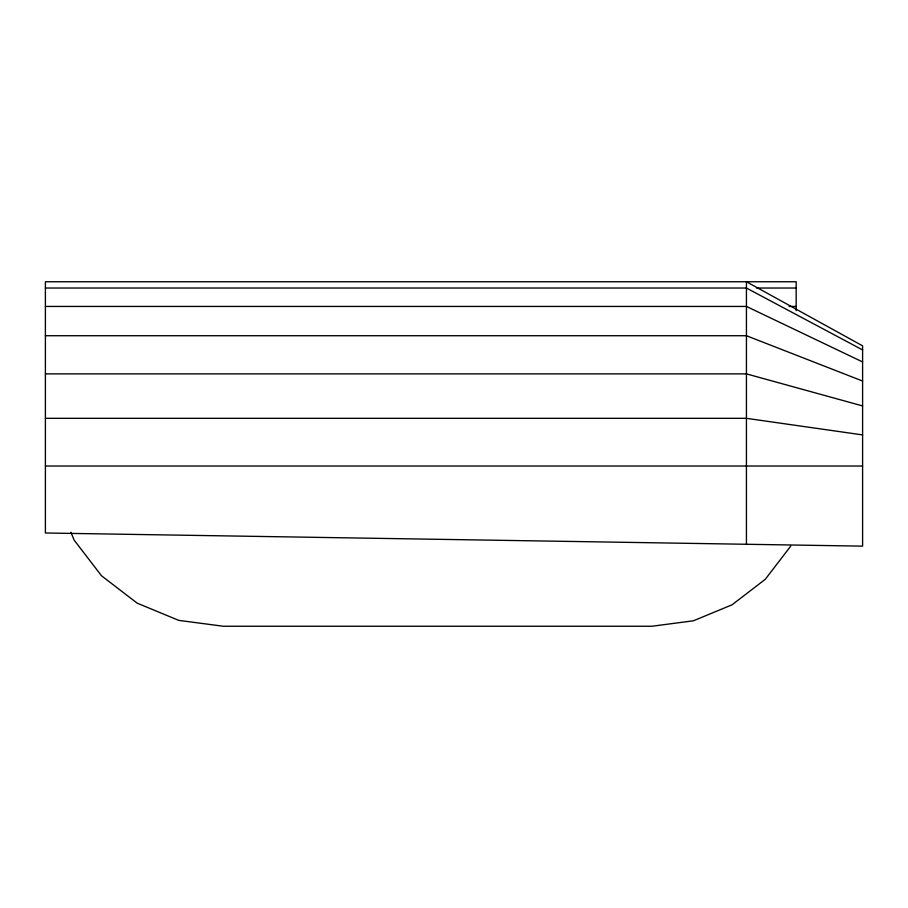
<?xml version="1.0" encoding="UTF-8"?>
<svg xmlns="http://www.w3.org/2000/svg" width="908" height="908" viewBox="0 0 908 908"><rect width="100%" height="100%" fill="white"/><g stroke="black" fill="none" stroke-linecap="round" stroke-linejoin="round"><path stroke-width="1.36" d="M790.72 546.139L765.262 579.327L732.075 604.785L693.428 620.788L651.955 626.248L223.334 626.248L178.751 620.38L137.199 603.173L101.526 575.797L74.15 540.124L70.926 532.338M45.4 288.029L746.433 288.029L862.6 349.932M756.455 288.029L796.168 288.029M45.4 306.439L746.433 306.439L862.6 361.94M789.075 306.439L796.168 306.439M45.4 335.722L746.433 335.722L862.6 381.042M45.4 373.88L746.433 373.88L862.6 405.933M45.4 418.327L746.433 418.327L862.6 434.909M45.4 466.02L862.6 466.02M796.168 310.615L796.168 281.752L45.4 281.752L45.4 532.996L862.6 546.139L862.6 345.846L746.433 281.752L746.433 544.267"/></g></svg>
